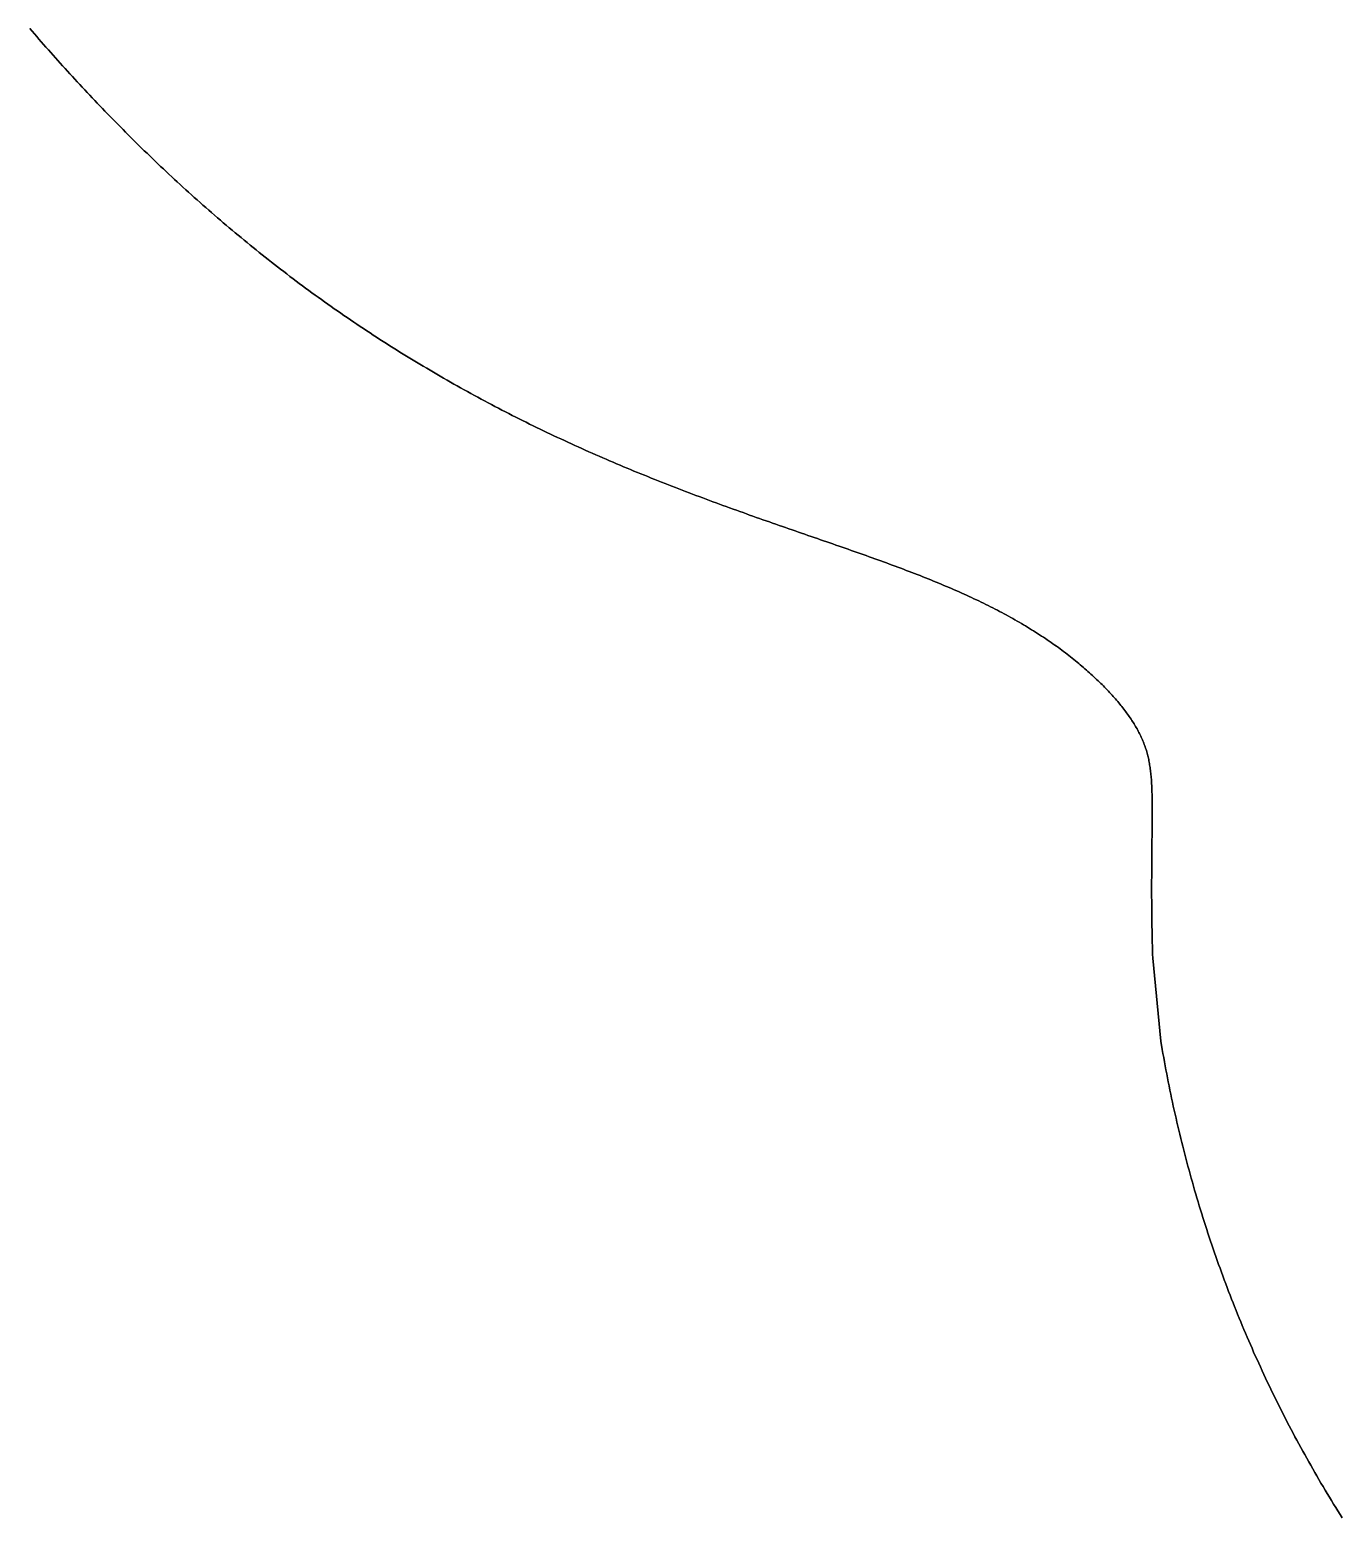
# Model space of a CAD drawing. Header units: inches. Extents: x 130170 to 284068, y 377793 to 804530.
# Drawn here: x 254551.2 to 254628.3, y 735118.5 to 735205.9 of the extents above; entities that cross this region are included whole.
import ezdxf

# ---------------------------------------------------------------- set-up
doc = ezdxf.new("R2010")
doc.units = ezdxf.units.IN
doc.header["$MEASUREMENT"] = 0
doc.layers.add('muni_il', color=7, linetype='Continuous')

msp = doc.modelspace()

# ---------------------------------------------------------------- linework, layer by layer
at = {"layer": 'muni_il'}
for points in [[(254551.196, 735206.01), (254551.331, 735205.854), (254551.466, 735205.698), (254551.602, 735205.542), (254551.738, 735205.386), (254551.875, 735205.229), (254552.012, 735205.073), (254552.15, 735204.917), (254552.288, 735204.76), (254552.427, 735204.604), (254552.566, 735204.447), (254552.706, 735204.29), (254552.847, 735204.134), (254552.987, 735203.977), (254553.129, 735203.82), (254553.271, 735203.664), (254553.413, 735203.507), (254553.556, 735203.35), (254553.699, 735203.193), (254553.843, 735203.037), (254553.988, 735202.88), (254554.133, 735202.723), (254554.278, 735202.566), (254554.424, 735202.41), (254554.571, 735202.253), (254554.718, 735202.096), (254554.866, 735201.94), (254555.014, 735201.783), (254555.162, 735201.627), (254555.311, 735201.47), (254555.461, 735201.314), (254555.611, 735201.158), (254555.762, 735201.001), (254555.913, 735200.845), (254556.065, 735200.689), (254556.218, 735200.534), (254556.371, 735200.378), (254556.524, 735200.222), (254556.678, 735200.066), (254556.832, 735199.911), (254556.987, 735199.756), (254557.143, 735199.6), (254557.299, 735199.445), (254557.456, 735199.29), (254557.613, 735199.136), (254557.77, 735198.981), (254557.929, 735198.826), (254558.087, 735198.672), (254558.246, 735198.518), (254558.406, 735198.364), (254558.567, 735198.21), (254558.727, 735198.057), (254558.889, 735197.903), (254559.05, 735197.75), (254559.213, 735197.597), (254559.376, 735197.444), (254559.539, 735197.292), (254559.703, 735197.14), (254559.868, 735196.988), (254560.033, 735196.836), (254560.198, 735196.684), (254560.364, 735196.533), (254560.531, 735196.382), (254560.698, 735196.231), (254560.865, 735196.081), (254561.033, 735195.93), (254561.202, 735195.78), (254561.371, 735195.631), (254561.541, 735195.481), (254561.711, 735195.332), (254561.881, 735195.183), (254562.052, 735195.035), (254562.224, 735194.887), (254562.396, 735194.739), (254562.569, 735194.591), (254562.742, 735194.444), (254562.915, 735194.297), (254563.089, 735194.151), (254563.264, 735194.004), (254563.439, 735193.859), (254563.615, 735193.713), (254563.791, 735193.568), (254563.967, 735193.423), (254564.144, 735193.279), (254564.321, 735193.135), (254564.499, 735192.991), (254564.678, 735192.848), (254564.857, 735192.705), (254565.036, 735192.563), (254565.216, 735192.421), (254565.396, 735192.279), (254565.576, 735192.138), (254565.758, 735191.997), (254565.939, 735191.857), (254566.121, 735191.716), (254566.304, 735191.577), (254566.487, 735191.438), (254566.67, 735191.299), (254566.854, 735191.161), (254567.038, 735191.023), (254567.223, 735190.886), (254567.408, 735190.749), (254567.593, 735190.612), (254567.779, 735190.476), (254567.965, 735190.341), (254568.152, 735190.206), (254568.339, 735190.071), (254568.527, 735189.937), (254568.715, 735189.803), (254568.903, 735189.67), (254569.092, 735189.537), (254569.281, 735189.405), (254569.471, 735189.273), (254569.661, 735189.142), (254569.851, 735189.011), (254570.042, 735188.881), (254570.233, 735188.751), (254570.424, 735188.622), (254570.616, 735188.494), (254570.808, 735188.365), (254571.001, 735188.238), (254571.194, 735188.111), (254571.387, 735187.984), (254571.58, 735187.858), (254571.774, 735187.732), (254571.968, 735187.607), (254572.163, 735187.483), (254572.358, 735187.359), (254572.553, 735187.235), (254572.749, 735187.112), (254572.945, 735186.99), (254573.141, 735186.868), (254573.337, 735186.747), (254573.534, 735186.626), (254573.731, 735186.506), (254573.929, 735186.387), (254574.126, 735186.267), (254574.324, 735186.149), (254574.522, 735186.031), (254574.721, 735185.914), (254574.92, 735185.797), (254575.119, 735185.681), (254575.318, 735185.565), (254575.517, 735185.45), (254575.717, 735185.335), (254575.917, 735185.221), (254576.117, 735185.108), (254576.318, 735184.995), (254576.519, 735184.882), (254576.72, 735184.771), (254576.921, 735184.66), (254577.122, 735184.549), (254577.324, 735184.439), (254577.525, 735184.33), (254577.727, 735184.221), (254577.93, 735184.112), (254578.132, 735184.005), (254578.334, 735183.898), (254578.537, 735183.791), (254578.74, 735183.685), (254578.943, 735183.58), (254579.146, 735183.475), (254579.349, 735183.371), (254579.552, 735183.267), (254579.756, 735183.164), (254579.96, 735183.061), (254580.163, 735182.959), (254580.367, 735182.858), (254580.571, 735182.757), (254580.775, 735182.657), (254580.98, 735182.557), (254581.184, 735182.458), (254581.388, 735182.36), (254581.593, 735182.262), (254581.797, 735182.164), (254582.002, 735182.067), (254582.206, 735181.971), (254582.411, 735181.876), (254582.615, 735181.78), (254582.82, 735181.686), (254583.025, 735181.592), (254583.229, 735181.498), (254583.434, 735181.406), (254583.639, 735181.313), (254583.844, 735181.221), (254584.048, 735181.13), (254584.253, 735181.04), (254584.458, 735180.949), (254584.662, 735180.86), (254584.867, 735180.771), (254585.071, 735180.682), (254585.276, 735180.594), (254585.48, 735180.507), (254585.684, 735180.42), (254585.889, 735180.334), (254586.093, 735180.248), (254586.297, 735180.163), (254586.501, 735180.078), (254586.704, 735179.994), (254586.908, 735179.91), (254587.112, 735179.827), (254587.315, 735179.744), (254587.518, 735179.662), (254587.721, 735179.58), (254587.924, 735179.499), (254588.127, 735179.418), (254588.33, 735179.338), (254588.532, 735179.258), (254588.734, 735179.179), (254588.936, 735179.1), (254589.138, 735179.022), (254589.339, 735178.944), (254589.541, 735178.866), (254589.742, 735178.789), (254589.942, 735178.713), (254590.143, 735178.637), (254590.343, 735178.561), (254590.543, 735178.486), (254590.743, 735178.411), (254590.942, 735178.337), (254591.141, 735178.263), (254591.34, 735178.19), (254591.539, 735178.116), (254591.737, 735178.044), (254591.934, 735177.972), (254592.132, 735177.9), (254592.329, 735177.828), (254592.526, 735177.757), (254592.722, 735177.686), (254592.918, 735177.616), (254593.114, 735177.546), (254593.309, 735177.476), (254593.504, 735177.407), (254593.698, 735177.338), (254593.892, 735177.27), (254594.085, 735177.201), (254594.278, 735177.133), (254594.471, 735177.066), (254594.663, 735176.998), (254594.855, 735176.931), (254595.046, 735176.864), (254595.237, 735176.798), (254595.427, 735176.732), (254595.617, 735176.666), (254595.806, 735176.6), (254595.995, 735176.535), (254596.183, 735176.47), (254596.371, 735176.405), (254596.558, 735176.34), (254596.744, 735176.275), (254596.93, 735176.211), (254597.116, 735176.147), (254597.301, 735176.083), (254597.485, 735176.02), (254597.669, 735175.956), (254597.852, 735175.893), (254598.035, 735175.83), (254598.216, 735175.766), (254598.398, 735175.704), (254598.578, 735175.641), (254598.759, 735175.578), (254598.938, 735175.516), (254599.117, 735175.453), (254599.295, 735175.391), (254599.472, 735175.329), (254599.649, 735175.267), (254599.825, 735175.205), (254600.001, 735175.143), (254600.175, 735175.081), (254600.35, 735175.019), (254600.523, 735174.957), (254600.696, 735174.896), (254600.868, 735174.834), (254601.039, 735174.772), (254601.209, 735174.71), (254601.379, 735174.649), (254601.548, 735174.587), (254601.716, 735174.525), (254601.884, 735174.463), (254602.051, 735174.401), (254602.217, 735174.34), (254602.382, 735174.278), (254602.547, 735174.216), (254602.711, 735174.154), (254602.874, 735174.092), (254603.036, 735174.029), (254603.197, 735173.967), (254603.358, 735173.904), (254603.518, 735173.842), (254603.677, 735173.779), (254603.835, 735173.716), (254603.993, 735173.653), (254604.149, 735173.59), (254604.305, 735173.527), (254604.46, 735173.464), (254604.614, 735173.4), (254604.768, 735173.336), (254604.92, 735173.272), (254605.072, 735173.208), (254605.223, 735173.144), (254605.373, 735173.08), (254605.522, 735173.015), (254605.671, 735172.95), (254605.818, 735172.885), (254605.965, 735172.819), (254606.111, 735172.754), (254606.256, 735172.688), (254606.4, 735172.622), (254606.543, 735172.556), (254606.685, 735172.489), (254606.827, 735172.422), (254606.967, 735172.355), (254607.107, 735172.288), (254607.246, 735172.22), (254607.384, 735172.152), (254607.521, 735172.084), (254607.657, 735172.016), (254607.793, 735171.947), (254607.927, 735171.878), (254608.061, 735171.809), (254608.193, 735171.74), (254608.325, 735171.67), (254608.456, 735171.6), (254608.586, 735171.53), (254608.715, 735171.459), (254608.844, 735171.388), (254608.971, 735171.317), (254609.097, 735171.246), (254609.223, 735171.174), (254609.347, 735171.102), (254609.471, 735171.03), (254609.594, 735170.957), (254609.716, 735170.885), (254609.837, 735170.812), (254609.957, 735170.738), (254610.076, 735170.665), (254610.194, 735170.591), (254610.311, 735170.517), (254610.428, 735170.443), (254610.543, 735170.368), (254610.658, 735170.293), (254610.771, 735170.218), (254610.884, 735170.143), (254610.996, 735170.068), (254611.106, 735169.992), (254611.216, 735169.916), (254611.325, 735169.84), (254611.433, 735169.764), (254611.54, 735169.687), (254611.646, 735169.611), (254611.751, 735169.534), (254611.855, 735169.457), (254611.958, 735169.38), (254612.06, 735169.303), (254612.162, 735169.226), (254612.262, 735169.148), (254612.361, 735169.07), (254612.459, 735168.993), (254612.557, 735168.915), (254612.653, 735168.837), (254612.748, 735168.759), (254612.843, 735168.681), (254612.936, 735168.603), (254613.028, 735168.525), (254613.12, 735168.447), (254613.21, 735168.369), (254613.299, 735168.291), (254613.388, 735168.213), (254613.475, 735168.134), (254613.561, 735168.056), (254613.647, 735167.978), (254613.731, 735167.9), (254613.814, 735167.822), (254613.896, 735167.744), (254613.978, 735167.667), (254614.058, 735167.589), (254614.137, 735167.511), (254614.215, 735167.434), (254614.292, 735167.356), (254614.368, 735167.279), (254614.443, 735167.202), (254614.516, 735167.125), (254614.589, 735167.048), (254614.661, 735166.971), (254614.731, 735166.895), (254614.801, 735166.819), (254614.87, 735166.742), (254614.937, 735166.667), (254615.003, 735166.591), (254615.068, 735166.515), (254615.133, 735166.44), (254615.196, 735166.365), (254615.258, 735166.29), (254615.319, 735166.215), (254615.378, 735166.141), (254615.437, 735166.066), (254615.495, 735165.992), (254615.551, 735165.919), (254615.607, 735165.845), (254615.661, 735165.772), (254615.714, 735165.699), (254615.766, 735165.626), (254615.817, 735165.553), (254615.867, 735165.48), (254615.916, 735165.408), (254615.964, 735165.336), (254616.011, 735165.264), (254616.057, 735165.192), (254616.101, 735165.121), (254616.145, 735165.049), (254616.187, 735164.978), (254616.228, 735164.907), (254616.269, 735164.836), (254616.308, 735164.765), (254616.346, 735164.694), (254616.383, 735164.623), (254616.419, 735164.553), (254616.454, 735164.482), (254616.488, 735164.411), (254616.521, 735164.34), (254616.554, 735164.27), (254616.585, 735164.199), (254616.615, 735164.128), (254616.644, 735164.057), (254616.672, 735163.986), (254616.699, 735163.914), (254616.725, 735163.843), (254616.75, 735163.771), (254616.775, 735163.699), (254616.798, 735163.627), (254616.82, 735163.554), (254616.842, 735163.481), (254616.863, 735163.407), (254616.883, 735163.333), (254616.902, 735163.259), (254616.92, 735163.184), (254616.937, 735163.108), (254616.954, 735163.032), (254616.969, 735162.955), (254616.985, 735162.878), (254616.999, 735162.8), (254617.012, 735162.721), (254617.025, 735162.641), (254617.037, 735162.56), (254617.049, 735162.478), (254617.059, 735162.395), (254617.069, 735162.311), (254617.079, 735162.226), (254617.088, 735162.14), (254617.096, 735162.053), (254617.103, 735161.965), (254617.111, 735161.875), (254617.117, 735161.784), (254617.123, 735161.691), (254617.128, 735161.598), (254617.133, 735161.502), (254617.138, 735161.405), (254617.142, 735161.306), (254617.146, 735161.206), (254617.149, 735161.104), (254617.152, 735161), (254617.154, 735160.895), (254617.156, 735160.787), (254617.158, 735160.678), (254617.159, 735160.567), (254617.16, 735160.453), (254617.161, 735160.338), (254617.162, 735160.221), (254617.162, 735160.101), (254617.162, 735159.979), (254617.162, 735159.855), (254617.161, 735159.729), (254617.161, 735159.6), (254617.16, 735159.469), (254617.159, 735159.336), (254617.158, 735159.2), (254617.157, 735159.061), (254617.155, 735158.921), (254617.154, 735158.777), (254617.152, 735158.631), (254617.151, 735158.483), (254617.149, 735158.331), (254617.148, 735158.177), (254617.146, 735158.021), (254617.144, 735157.862), (254617.143, 735157.7), (254617.141, 735157.535), (254617.139, 735157.368), (254617.138, 735157.198), (254617.136, 735157.025), (254617.135, 735156.849), (254617.134, 735156.671), (254617.133, 735156.49), (254617.132, 735156.306), (254617.131, 735156.119), (254617.13, 735155.929), (254617.13, 735155.737), (254617.13, 735155.542), (254617.13, 735155.345), (254617.13, 735155.144), (254617.13, 735154.941), (254617.131, 735154.735), (254617.132, 735154.527), (254617.134, 735154.316), (254617.135, 735154.102), (254617.137, 735153.886), (254617.14, 735153.667), (254617.143, 735153.446), (254617.146, 735153.223), (254617.15, 735152.997), (254617.154, 735152.768), (254617.159, 735152.537), (254617.164, 735152.304), (254617.17, 735152.069), (254617.176, 735151.832), (254617.183, 735151.592), (254617.191, 735151.35), (254617.672, 735146.466), (254617.753, 735145.987), (254617.794, 735145.747), (254617.836, 735145.508), (254617.879, 735145.269), (254617.923, 735145.031), (254617.968, 735144.792), (254618.013, 735144.553), (254618.059, 735144.315), (254618.106, 735144.077), (254618.153, 735143.839), (254618.202, 735143.601), (254618.251, 735143.364), (254618.301, 735143.126), (254618.351, 735142.889), (254618.403, 735142.652), (254618.455, 735142.415), (254618.507, 735142.178), (254618.561, 735141.942), (254618.615, 735141.706), (254618.671, 735141.469), (254618.726, 735141.234), (254618.783, 735140.998), (254618.84, 735140.762), (254618.898, 735140.527), (254618.957, 735140.292), (254619.017, 735140.057), (254619.077, 735139.823), (254619.138, 735139.588), (254619.2, 735139.354), (254619.263, 735139.12), (254619.326, 735138.887), (254619.39, 735138.653), (254619.455, 735138.42), (254619.521, 735138.187), (254619.587, 735137.954), (254619.654, 735137.721), (254619.722, 735137.489), (254619.79, 735137.257), (254619.859, 735137.025), (254619.929, 735136.794), (254620, 735136.562), (254620.071, 735136.331), (254620.144, 735136.1), (254620.217, 735135.87), (254620.29, 735135.639), (254620.365, 735135.409), (254620.44, 735135.18), (254620.515, 735134.95), (254620.592, 735134.721), (254620.669, 735134.492), (254620.747, 735134.263), (254620.826, 735134.034), (254620.906, 735133.806), (254620.986, 735133.578), (254621.067, 735133.351), (254621.148, 735133.123), (254621.231, 735132.896), (254621.314, 735132.67), (254621.397, 735132.443), (254621.482, 735132.217), (254621.567, 735131.991), (254621.653, 735131.765), (254621.74, 735131.54), (254621.827, 735131.315), (254621.915, 735131.091), (254622.004, 735130.866), (254622.093, 735130.642), (254622.184, 735130.418), (254622.274, 735130.195), (254622.366, 735129.972), (254622.458, 735129.749), (254622.551, 735129.526), (254622.645, 735129.304), (254622.74, 735129.082), (254622.835, 735128.861), (254622.93, 735128.64), (254623.027, 735128.419), (254623.124, 735128.198), (254623.222, 735127.978), (254623.321, 735127.758), (254623.42, 735127.539), (254623.52, 735127.319), (254623.621, 735127.101), (254623.722, 735126.882), (254623.824, 735126.664), (254623.927, 735126.446), (254624.031, 735126.229), (254624.135, 735126.012), (254624.24, 735125.795), (254624.345, 735125.578), (254624.451, 735125.362), (254624.558, 735125.147), (254624.666, 735124.931), (254624.774, 735124.716), (254624.883, 735124.502), (254624.992, 735124.288), (254625.103, 735124.074), (254625.214, 735123.86), (254625.325, 735123.647), (254625.438, 735123.435), (254625.55, 735123.222), (254625.664, 735123.01), (254625.778, 735122.799), (254625.893, 735122.588), (254626.009, 735122.377), (254626.125, 735122.167), (254626.242, 735121.956), (254626.36, 735121.747), (254626.478, 735121.538), (254626.597, 735121.329), (254626.717, 735121.121), (254626.837, 735120.913), (254626.958, 735120.705), (254627.079, 735120.498), (254627.202, 735120.291), (254627.324, 735120.085), (254627.448, 735119.879), (254627.572, 735119.673), (254627.697, 735119.468), (254627.822, 735119.263), (254627.948, 735119.059), (254628.075, 735118.855), (254628.202, 735118.652), (254628.33, 735118.449)], [(254628.33, 735118.449), (254628.202, 735118.652), (254628.075, 735118.855), (254627.948, 735119.059), (254627.822, 735119.263), (254627.697, 735119.468), (254627.572, 735119.673), (254627.448, 735119.879), (254627.324, 735120.085), (254627.202, 735120.291), (254627.079, 735120.498), (254626.958, 735120.705), (254626.837, 735120.913), (254626.717, 735121.121), (254626.597, 735121.329), (254626.478, 735121.538), (254626.36, 735121.747), (254626.242, 735121.956), (254626.125, 735122.167), (254626.009, 735122.377), (254625.893, 735122.588), (254625.778, 735122.799), (254625.664, 735123.01), (254625.55, 735123.222), (254625.438, 735123.435), (254625.325, 735123.647), (254625.214, 735123.86), (254625.103, 735124.074), (254624.992, 735124.288), (254624.883, 735124.502), (254624.774, 735124.716), (254624.666, 735124.931), (254624.558, 735125.147), (254624.451, 735125.362), (254624.345, 735125.578), (254624.24, 735125.795), (254624.135, 735126.012), (254624.031, 735126.229), (254623.927, 735126.446), (254623.824, 735126.664), (254623.722, 735126.882), (254623.621, 735127.101), (254623.52, 735127.319), (254623.42, 735127.539), (254623.321, 735127.758), (254623.222, 735127.978), (254623.124, 735128.198), (254623.027, 735128.419), (254622.93, 735128.64), (254622.835, 735128.861), (254622.74, 735129.082), (254622.645, 735129.304), (254622.551, 735129.526), (254622.458, 735129.749), (254622.366, 735129.972), (254622.274, 735130.195), (254622.184, 735130.418), (254622.093, 735130.642), (254622.004, 735130.866), (254621.915, 735131.091), (254621.827, 735131.315), (254621.74, 735131.54), (254621.653, 735131.765), (254621.567, 735131.991), (254621.482, 735132.217), (254621.397, 735132.443), (254621.314, 735132.67), (254621.231, 735132.896), (254621.148, 735133.123), (254621.067, 735133.351), (254620.986, 735133.578), (254620.906, 735133.806), (254620.826, 735134.034), (254620.747, 735134.263), (254620.669, 735134.492), (254620.592, 735134.721), (254620.515, 735134.95), (254620.44, 735135.18), (254620.365, 735135.409), (254620.29, 735135.639), (254620.217, 735135.87), (254620.144, 735136.1), (254620.071, 735136.331), (254620, 735136.562), (254619.929, 735136.794), (254619.859, 735137.025), (254619.79, 735137.257), (254619.722, 735137.489), (254619.654, 735137.721), (254619.587, 735137.954), (254619.521, 735138.187), (254619.455, 735138.42), (254619.39, 735138.653), (254619.326, 735138.887), (254619.263, 735139.12), (254619.2, 735139.354), (254619.138, 735139.588), (254619.077, 735139.823), (254619.017, 735140.057), (254618.957, 735140.292), (254618.898, 735140.527), (254618.84, 735140.762), (254618.783, 735140.998), (254618.726, 735141.234), (254618.671, 735141.469), (254618.615, 735141.706), (254618.561, 735141.942), (254618.507, 735142.178), (254618.455, 735142.415), (254618.403, 735142.652), (254618.351, 735142.889), (254618.301, 735143.126), (254618.251, 735143.364), (254618.202, 735143.601), (254618.153, 735143.839), (254618.106, 735144.077), (254618.059, 735144.315), (254618.013, 735144.553), (254617.968, 735144.792), (254617.923, 735145.031), (254617.879, 735145.269), (254617.836, 735145.508), (254617.794, 735145.747), (254617.753, 735145.987), (254617.672, 735146.466), (254617.191, 735151.35), (254617.183, 735151.592), (254617.176, 735151.832), (254617.17, 735152.069), (254617.164, 735152.304), (254617.159, 735152.537), (254617.154, 735152.768), (254617.15, 735152.997), (254617.146, 735153.223), (254617.143, 735153.446), (254617.14, 735153.667), (254617.137, 735153.886), (254617.135, 735154.102), (254617.134, 735154.316), (254617.132, 735154.527), (254617.131, 735154.735), (254617.13, 735154.941), (254617.13, 735155.144), (254617.13, 735155.345), (254617.13, 735155.542), (254617.13, 735155.737), (254617.13, 735155.929), (254617.131, 735156.119), (254617.132, 735156.306), (254617.133, 735156.49), (254617.134, 735156.671), (254617.135, 735156.849), (254617.136, 735157.025), (254617.138, 735157.198), (254617.139, 735157.368), (254617.141, 735157.535), (254617.143, 735157.7), (254617.144, 735157.862), (254617.146, 735158.021), (254617.148, 735158.177), (254617.149, 735158.331), (254617.151, 735158.483), (254617.152, 735158.631), (254617.154, 735158.777), (254617.155, 735158.921), (254617.157, 735159.061), (254617.158, 735159.2), (254617.159, 735159.336), (254617.16, 735159.469), (254617.161, 735159.6), (254617.161, 735159.729), (254617.162, 735159.855), (254617.162, 735159.979), (254617.162, 735160.101), (254617.162, 735160.221), (254617.161, 735160.338), (254617.16, 735160.453), (254617.159, 735160.567), (254617.158, 735160.678), (254617.156, 735160.787), (254617.154, 735160.895), (254617.152, 735161), (254617.149, 735161.104), (254617.146, 735161.206), (254617.142, 735161.306), (254617.138, 735161.405), (254617.133, 735161.502), (254617.128, 735161.598), (254617.123, 735161.691), (254617.117, 735161.784), (254617.111, 735161.875), (254617.103, 735161.965), (254617.096, 735162.053), (254617.088, 735162.14), (254617.079, 735162.226), (254617.069, 735162.311), (254617.059, 735162.395), (254617.049, 735162.478), (254617.037, 735162.56), (254617.025, 735162.641), (254617.012, 735162.721), (254616.999, 735162.8), (254616.985, 735162.878), (254616.969, 735162.955), (254616.954, 735163.032), (254616.937, 735163.108), (254616.92, 735163.184), (254616.902, 735163.259), (254616.883, 735163.333), (254616.863, 735163.407), (254616.842, 735163.481), (254616.82, 735163.554), (254616.798, 735163.627), (254616.775, 735163.699), (254616.75, 735163.771), (254616.725, 735163.843), (254616.699, 735163.914), (254616.672, 735163.986), (254616.644, 735164.057), (254616.615, 735164.128), (254616.585, 735164.199), (254616.554, 735164.27), (254616.521, 735164.34), (254616.488, 735164.411), (254616.454, 735164.482), (254616.419, 735164.553), (254616.383, 735164.623), (254616.346, 735164.694), (254616.308, 735164.765), (254616.269, 735164.836), (254616.228, 735164.907), (254616.187, 735164.978), (254616.145, 735165.049), (254616.101, 735165.121), (254616.057, 735165.192), (254616.011, 735165.264), (254615.964, 735165.336), (254615.916, 735165.408), (254615.867, 735165.48), (254615.817, 735165.553), (254615.766, 735165.626), (254615.714, 735165.699), (254615.661, 735165.772), (254615.607, 735165.845), (254615.551, 735165.919), (254615.495, 735165.992), (254615.437, 735166.066), (254615.378, 735166.141), (254615.319, 735166.215), (254615.258, 735166.29), (254615.196, 735166.365), (254615.133, 735166.44), (254615.068, 735166.515), (254615.003, 735166.591), (254614.937, 735166.667), (254614.87, 735166.742), (254614.801, 735166.819), (254614.731, 735166.895), (254614.661, 735166.971), (254614.589, 735167.048), (254614.516, 735167.125), (254614.443, 735167.202), (254614.368, 735167.279), (254614.292, 735167.356), (254614.215, 735167.434), (254614.137, 735167.511), (254614.058, 735167.589), (254613.978, 735167.667), (254613.896, 735167.744), (254613.814, 735167.822), (254613.731, 735167.9), (254613.647, 735167.978), (254613.561, 735168.056), (254613.475, 735168.134), (254613.388, 735168.213), (254613.299, 735168.291), (254613.21, 735168.369), (254613.12, 735168.447), (254613.028, 735168.525), (254612.936, 735168.603), (254612.843, 735168.681), (254612.748, 735168.759), (254612.653, 735168.837), (254612.557, 735168.915), (254612.459, 735168.993), (254612.361, 735169.07), (254612.262, 735169.148), (254612.162, 735169.226), (254612.06, 735169.303), (254611.958, 735169.38), (254611.855, 735169.457), (254611.751, 735169.534), (254611.646, 735169.611), (254611.54, 735169.687), (254611.433, 735169.764), (254611.325, 735169.84), (254611.216, 735169.916), (254611.106, 735169.992), (254610.996, 735170.068), (254610.884, 735170.143), (254610.771, 735170.218), (254610.658, 735170.293), (254610.543, 735170.368), (254610.428, 735170.443), (254610.311, 735170.517), (254610.194, 735170.591), (254610.076, 735170.665), (254609.957, 735170.738), (254609.837, 735170.812), (254609.716, 735170.885), (254609.594, 735170.957), (254609.471, 735171.03), (254609.347, 735171.102), (254609.223, 735171.174), (254609.097, 735171.246), (254608.971, 735171.317), (254608.844, 735171.388), (254608.715, 735171.459), (254608.586, 735171.53), (254608.456, 735171.6), (254608.325, 735171.67), (254608.193, 735171.74), (254608.061, 735171.809), (254607.927, 735171.878), (254607.793, 735171.947), (254607.657, 735172.016), (254607.521, 735172.084), (254607.384, 735172.152), (254607.246, 735172.22), (254607.107, 735172.288), (254606.967, 735172.355), (254606.827, 735172.422), (254606.685, 735172.489), (254606.543, 735172.556), (254606.4, 735172.622), (254606.256, 735172.688), (254606.111, 735172.754), (254605.965, 735172.819), (254605.818, 735172.885), (254605.671, 735172.95), (254605.522, 735173.015), (254605.373, 735173.08), (254605.223, 735173.144), (254605.072, 735173.208), (254604.92, 735173.272), (254604.768, 735173.336), (254604.614, 735173.4), (254604.46, 735173.464), (254604.305, 735173.527), (254604.149, 735173.59), (254603.993, 735173.653), (254603.835, 735173.716), (254603.677, 735173.779), (254603.518, 735173.842), (254603.358, 735173.904), (254603.197, 735173.967), (254603.036, 735174.029), (254602.874, 735174.092), (254602.711, 735174.154), (254602.547, 735174.216), (254602.382, 735174.278), (254602.217, 735174.34), (254602.051, 735174.401), (254601.884, 735174.463), (254601.716, 735174.525), (254601.548, 735174.587), (254601.379, 735174.649), (254601.209, 735174.71), (254601.039, 735174.772), (254600.868, 735174.834), (254600.696, 735174.896), (254600.523, 735174.957), (254600.35, 735175.019), (254600.175, 735175.081), (254600.001, 735175.143), (254599.825, 735175.205), (254599.649, 735175.267), (254599.472, 735175.329), (254599.295, 735175.391), (254599.117, 735175.453), (254598.938, 735175.516), (254598.759, 735175.578), (254598.578, 735175.641), (254598.398, 735175.704), (254598.216, 735175.766), (254598.035, 735175.83), (254597.852, 735175.893), (254597.669, 735175.956), (254597.485, 735176.02), (254597.301, 735176.083), (254597.116, 735176.147), (254596.93, 735176.211), (254596.744, 735176.275), (254596.558, 735176.34), (254596.371, 735176.405), (254596.183, 735176.47), (254595.995, 735176.535), (254595.806, 735176.6), (254595.617, 735176.666), (254595.427, 735176.732), (254595.237, 735176.798), (254595.046, 735176.864), (254594.855, 735176.931), (254594.663, 735176.998), (254594.471, 735177.066), (254594.278, 735177.133), (254594.085, 735177.201), (254593.892, 735177.27), (254593.698, 735177.338), (254593.504, 735177.407), (254593.309, 735177.476), (254593.114, 735177.546), (254592.918, 735177.616), (254592.722, 735177.686), (254592.526, 735177.757), (254592.329, 735177.828), (254592.132, 735177.9), (254591.934, 735177.972), (254591.737, 735178.044), (254591.539, 735178.116), (254591.34, 735178.19), (254591.141, 735178.263), (254590.942, 735178.337), (254590.743, 735178.411), (254590.543, 735178.486), (254590.343, 735178.561), (254590.143, 735178.637), (254589.942, 735178.713), (254589.742, 735178.789), (254589.541, 735178.866), (254589.339, 735178.944), (254589.138, 735179.022), (254588.936, 735179.1), (254588.734, 735179.179), (254588.532, 735179.258), (254588.33, 735179.338), (254588.127, 735179.418), (254587.924, 735179.499), (254587.721, 735179.58), (254587.518, 735179.662), (254587.315, 735179.744), (254587.112, 735179.827), (254586.908, 735179.91), (254586.704, 735179.994), (254586.501, 735180.078), (254586.297, 735180.163), (254586.093, 735180.248), (254585.889, 735180.334), (254585.684, 735180.42), (254585.48, 735180.507), (254585.276, 735180.594), (254585.071, 735180.682), (254584.867, 735180.771), (254584.662, 735180.86), (254584.458, 735180.949), (254584.253, 735181.04), (254584.048, 735181.13), (254583.844, 735181.221), (254583.639, 735181.313), (254583.434, 735181.406), (254583.229, 735181.498), (254583.025, 735181.592), (254582.82, 735181.686), (254582.615, 735181.78), (254582.411, 735181.876), (254582.206, 735181.971), (254582.002, 735182.067), (254581.797, 735182.164), (254581.593, 735182.262), (254581.388, 735182.36), (254581.184, 735182.458), (254580.98, 735182.557), (254580.775, 735182.657), (254580.571, 735182.757), (254580.367, 735182.858), (254580.163, 735182.959), (254579.96, 735183.061), (254579.756, 735183.164), (254579.552, 735183.267), (254579.349, 735183.371), (254579.146, 735183.475), (254578.943, 735183.58), (254578.74, 735183.685), (254578.537, 735183.791), (254578.334, 735183.898), (254578.132, 735184.005), (254577.93, 735184.112), (254577.727, 735184.221), (254577.525, 735184.33), (254577.324, 735184.439), (254577.122, 735184.549), (254576.921, 735184.66), (254576.72, 735184.771), (254576.519, 735184.882), (254576.318, 735184.995), (254576.117, 735185.108), (254575.917, 735185.221), (254575.717, 735185.335), (254575.517, 735185.45), (254575.318, 735185.565), (254575.119, 735185.681), (254574.92, 735185.797), (254574.721, 735185.914), (254574.522, 735186.031), (254574.324, 735186.149), (254574.126, 735186.267), (254573.929, 735186.387), (254573.731, 735186.506), (254573.534, 735186.626), (254573.337, 735186.747), (254573.141, 735186.868), (254572.945, 735186.99), (254572.749, 735187.112), (254572.553, 735187.235), (254572.358, 735187.359), (254572.163, 735187.483), (254571.968, 735187.607), (254571.774, 735187.732), (254571.58, 735187.858), (254571.387, 735187.984), (254571.194, 735188.111), (254571.001, 735188.238), (254570.808, 735188.365), (254570.616, 735188.494), (254570.424, 735188.622), (254570.233, 735188.751), (254570.042, 735188.881), (254569.851, 735189.011), (254569.661, 735189.142), (254569.471, 735189.273), (254569.281, 735189.405), (254569.092, 735189.537), (254568.903, 735189.67), (254568.715, 735189.803), (254568.527, 735189.937), (254568.339, 735190.071), (254568.152, 735190.206), (254567.965, 735190.341), (254567.779, 735190.476), (254567.593, 735190.612), (254567.408, 735190.749), (254567.223, 735190.886), (254567.038, 735191.023), (254566.854, 735191.161), (254566.67, 735191.299), (254566.487, 735191.438), (254566.304, 735191.577), (254566.121, 735191.716), (254565.939, 735191.857), (254565.758, 735191.997), (254565.576, 735192.138), (254565.396, 735192.279), (254565.216, 735192.421), (254565.036, 735192.563), (254564.857, 735192.705), (254564.678, 735192.848), (254564.499, 735192.991), (254564.321, 735193.135), (254564.144, 735193.279), (254563.967, 735193.423), (254563.791, 735193.568), (254563.615, 735193.713), (254563.439, 735193.859), (254563.264, 735194.004), (254563.089, 735194.151), (254562.915, 735194.297), (254562.742, 735194.444), (254562.569, 735194.591), (254562.396, 735194.739), (254562.224, 735194.887), (254562.052, 735195.035), (254561.881, 735195.183), (254561.711, 735195.332), (254561.541, 735195.481), (254561.371, 735195.631), (254561.202, 735195.78), (254561.033, 735195.93), (254560.865, 735196.081), (254560.698, 735196.231), (254560.531, 735196.382), (254560.364, 735196.533), (254560.198, 735196.684), (254560.033, 735196.836), (254559.868, 735196.988), (254559.703, 735197.14), (254559.539, 735197.292), (254559.376, 735197.444), (254559.213, 735197.597), (254559.05, 735197.75), (254558.889, 735197.903), (254558.727, 735198.057), (254558.567, 735198.21), (254558.406, 735198.364), (254558.246, 735198.518), (254558.087, 735198.672), (254557.929, 735198.826), (254557.77, 735198.981), (254557.613, 735199.136), (254557.456, 735199.29), (254557.299, 735199.445), (254557.143, 735199.6), (254556.987, 735199.756), (254556.832, 735199.911), (254556.678, 735200.066), (254556.524, 735200.222), (254556.371, 735200.378), (254556.218, 735200.534), (254556.065, 735200.689), (254555.913, 735200.845), (254555.762, 735201.001), (254555.611, 735201.158), (254555.461, 735201.314), (254555.311, 735201.47), (254555.162, 735201.627), (254555.014, 735201.783), (254554.866, 735201.94), (254554.718, 735202.096), (254554.571, 735202.253), (254554.424, 735202.41), (254554.278, 735202.566), (254554.133, 735202.723), (254553.988, 735202.88), (254553.843, 735203.037), (254553.699, 735203.193), (254553.556, 735203.35), (254553.413, 735203.507), (254553.271, 735203.664), (254553.129, 735203.82), (254552.987, 735203.977), (254552.847, 735204.134), (254552.706, 735204.29), (254552.566, 735204.447), (254552.427, 735204.604), (254552.288, 735204.76), (254552.15, 735204.917), (254552.012, 735205.073), (254551.875, 735205.229), (254551.738, 735205.386), (254551.602, 735205.542), (254551.466, 735205.698), (254551.331, 735205.854), (254551.196, 735206.01)]]:
    msp.add_lwpolyline(points, dxfattribs=at)

doc.saveas('drawing.dxf')
